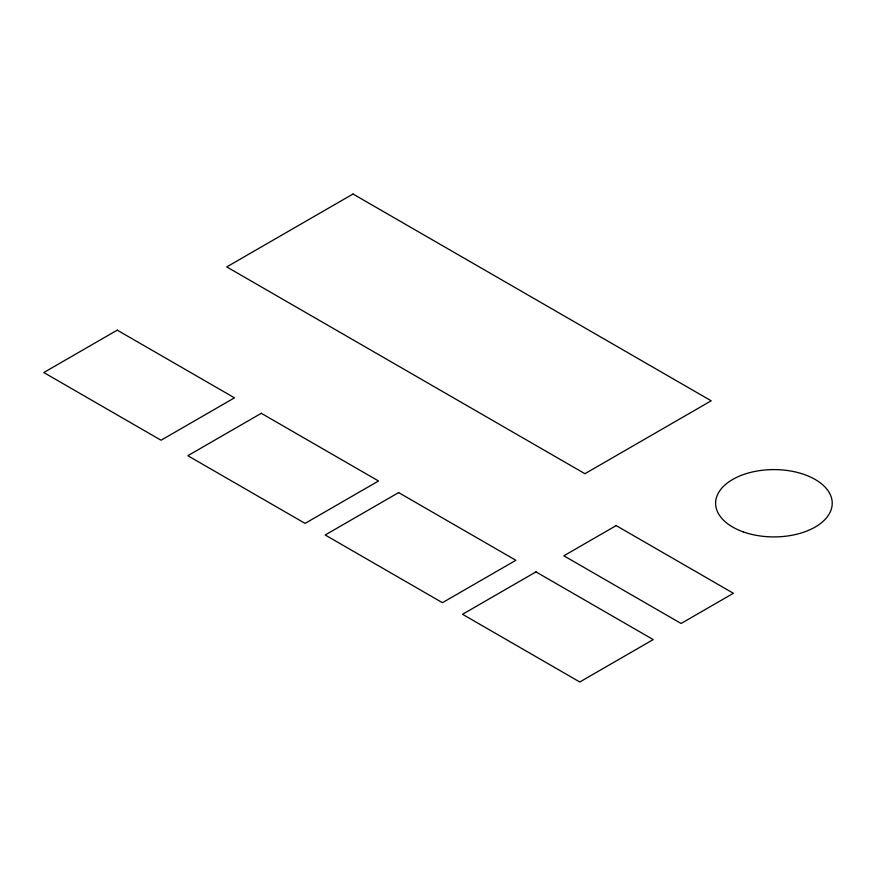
<?xml version="1.0" encoding="UTF-8"?>
<svg xmlns="http://www.w3.org/2000/svg" width="876" height="876" viewBox="0 0 876 876"><rect width="100%" height="100%" fill="white"/><g stroke="black" fill="none" stroke-linecap="round" stroke-linejoin="round"><path stroke-width="1.31" d="M117.242 330.142L43.8 372.541L161.042 440.234L234.483 397.835L117.242 330.142M353.017 194.012L226.753 266.917L584.927 473.708L711.192 400.803L353.017 194.012M261.278 413.297L187.836 455.706L305.089 523.388L378.531 480.99L261.278 413.297M398.624 492.597L325.182 534.995L442.435 602.688L515.876 560.29L398.624 492.597M535.97 571.897L462.528 614.295L579.781 681.988L653.222 639.59L535.97 571.897M616.167 525.6L563.859 555.8L681.101 623.482L733.409 593.282L616.167 525.6M743.187 531.863A58.309 33.66 0 0 0 832.2 504.313A58.309 33.66 0 0 0 746.374 473.587A58.309 33.66 0 0 0 743.187 531.863"/></g></svg>
